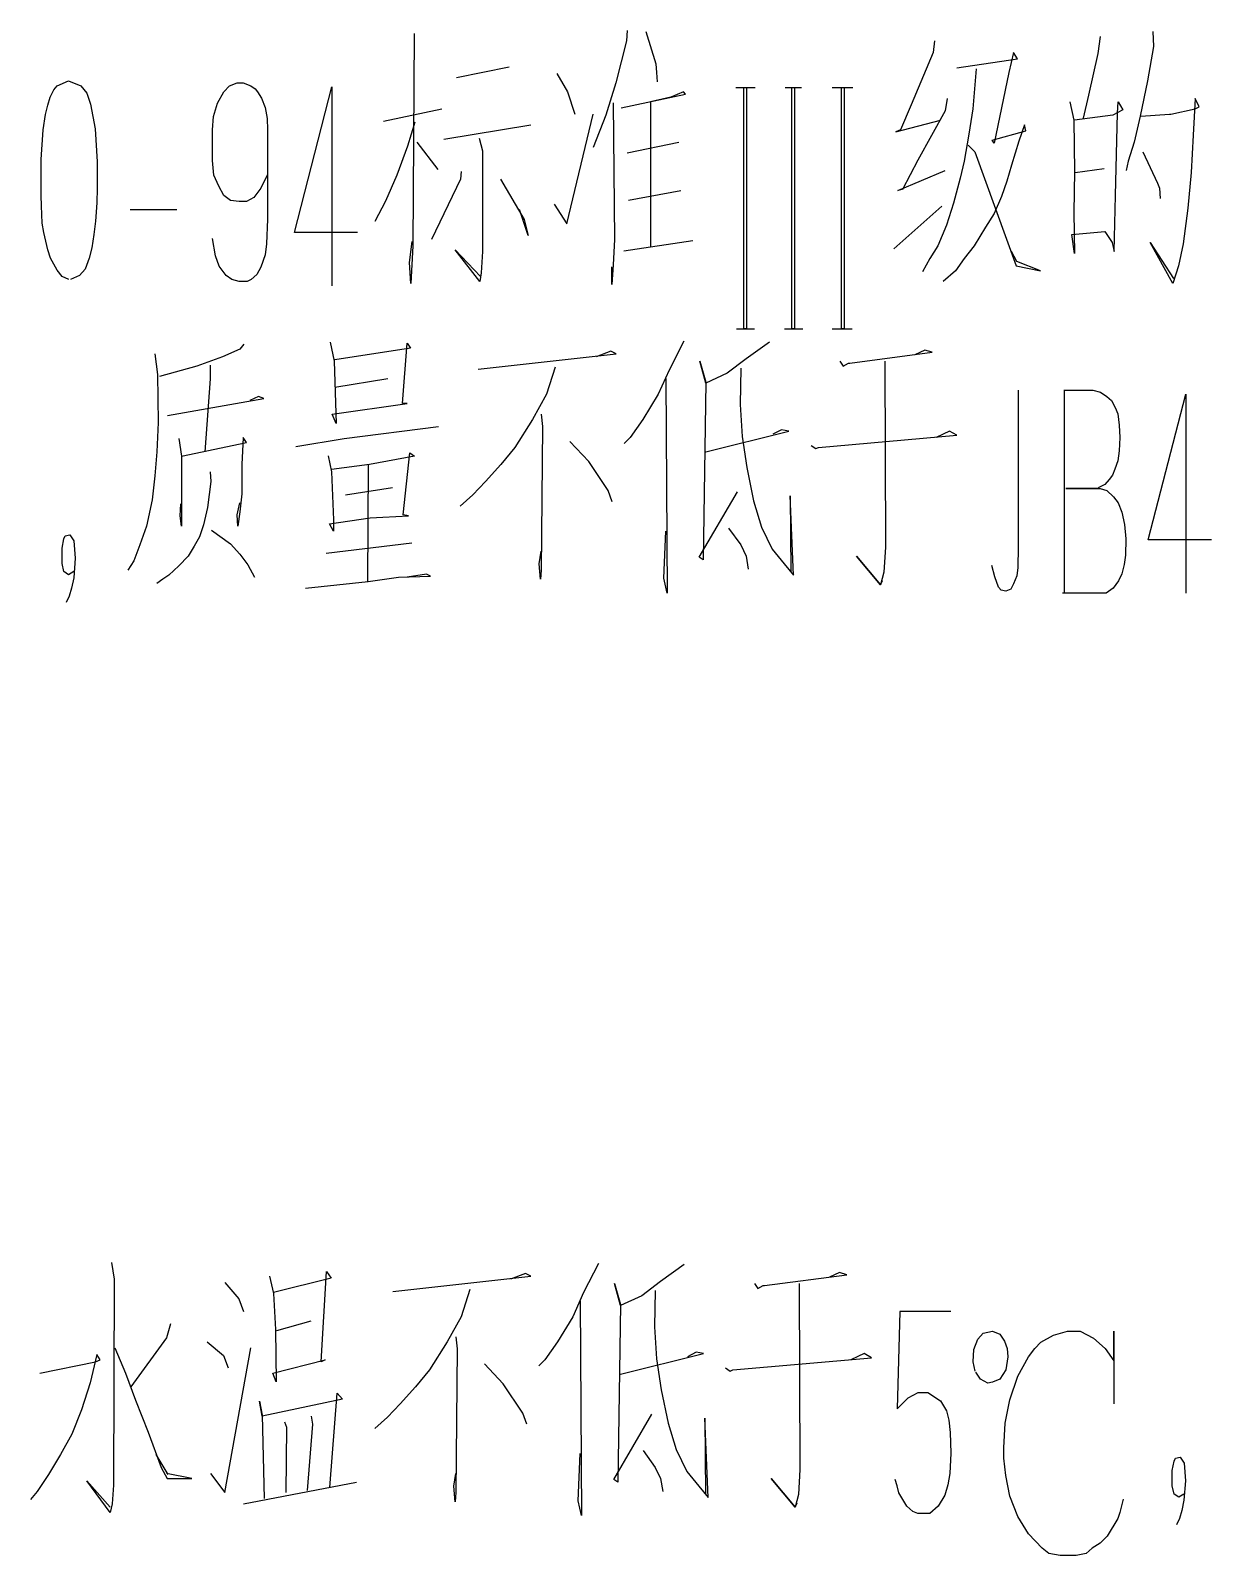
# Model space of a CAD drawing. Extents: x 0 to 8410, y 0 to 11890.
# Drawn here: x 7537.9 to 7768.5, y 10358.8 to 10656.4 of the extents above; entities that cross this region are included whole.
import ezdxf

# ---------------------------------------------------------------- set-up
doc = ezdxf.new("R2010")
doc.units = 0
doc.header["$MEASUREMENT"] = 0
doc.layers.add('6', color=7, linetype='Continuous')
doc.layers.add('8', color=7, linetype='Continuous')

# ---------------------------------------------------------------- blocks, each defined once
blk = doc.blocks.new('BLKENT759')
at = {"layer": '8', "color": 2, "linetype": 'Continuous'}
for p, q in [((7612.84, 10655.8), (7612.58, 10614.4)), ((7654.28, 10654.4), (7652.19, 10646.2)), ((7654.41, 10656.4), (7654.28, 10654.4)), ((7658.07, 10656.2), (7660.03, 10649.9)), ((7714.41, 10654.4), (7714.15, 10652.1)), ((7746.7, 10655.2), (7746.3, 10651.9)), ((7757.02, 10656.2), (7757.15, 10653.3)), ((7714.15, 10652.1), (7709.83, 10641.9)), ((7729.83, 10652.1), (7728.92, 10648.2)), ((7730.62, 10650.9), (7729.83, 10652.1)), ((7746.3, 10651.9), (7744.47, 10643.8)), ((7757.15, 10653.3), (7755.98, 10646.6)), ((7621.08, 10647.2), (7631.4, 10649.3)), ((7660.03, 10649.9), (7660.16, 10648.2)), ((7660.16, 10648.2), (7660.29, 10646.4)), ((7718.72, 10649.1), (7730.62, 10650.9)), ((7722.51, 10648.9), (7721.86, 10641.1)), ((7728.92, 10648.2), (7726.04, 10634.4)), ((7542.51, 10644.8), (7543.17, 10645.6)), ((7543.17, 10645.6), (7545.39, 10646.6)), ((7545.39, 10646.6), (7547.74, 10645.6)), ((7547.74, 10645.6), (7548.92, 10644.2)), ((7575.65, 10644.4), (7576.76, 10645.6)), ((7576.76, 10645.6), (7578.26, 10646.2)), ((7578.26, 10646.2), (7579.44, 10646.2)), ((7579.44, 10646.2), (7580.94, 10645.6)), ((7580.94, 10645.6), (7581.79, 10645)), ((7589.44, 10617), (7596.76, 10645.4)), ((7596.76, 10645.4), (7596.76, 10606.6)), ((7640.68, 10648), (7642.77, 10644.4)), ((7652.19, 10646.2), (7650.23, 10639.9)), ((7679.38, 10645.2), (7675.59, 10645.2)), ((7677.15, 10598.2), (7677.15, 10645.2)), ((7677.68, 10645.2), (7677.68, 10598.2)), ((7688.4, 10645.2), (7685.26, 10645.2)), ((7686.57, 10598.2), (7686.57, 10645.2)), ((7687.09, 10645.2), (7687.09, 10598.2)), ((7698.46, 10645.2), (7694.41, 10645.2)), ((7696.24, 10598.2), (7696.24, 10645.2)), ((7696.76, 10645.2), (7696.76, 10598.2)), ((7755.98, 10646.6), (7754.54, 10639.7)), ((7541.34, 10641.8), (7541.79, 10643.4)), ((7541.79, 10643.4), (7542.51, 10644.8)), ((7548.92, 10644.2), (7549.64, 10642)), ((7573.69, 10639.6), (7574.41, 10642.2)), ((7574.41, 10642.2), (7575.65, 10644.4)), ((7581.79, 10645), (7582.25, 10644.4)), ((7582.25, 10644.4), (7583.04, 10643.2)), ((7583.04, 10643.2), (7583.75, 10641.4)), ((7642.77, 10644.4), (7644.21, 10640.1)), ((7651.66, 10642.3), (7651.93, 10615.6)), ((7653.23, 10641.3), (7665.78, 10644)), ((7662.91, 10643.4), (7658.98, 10642.5)), ((7658.98, 10642.5), (7658.98, 10614.2)), ((7665.39, 10644.4), (7662.91, 10643.4)), ((7665.78, 10644), (7665.39, 10644.4)), ((7716.89, 10643.1), (7716.5, 10640.7)), ((7740.81, 10642.5), (7741.6, 10638.9)), ((7744.47, 10643.8), (7743.43, 10639.3)), ((7750.09, 10640.3), (7750.23, 10642.5)), ((7750.23, 10642.5), (7751.14, 10640.9)), ((7765.26, 10643.1), (7764.87, 10636)), ((7766.04, 10641.5), (7765.26, 10643.1)), ((7540.42, 10637), (7540.88, 10640)), ((7540.88, 10640), (7541.34, 10641.8)), ((7549.64, 10642), (7550.55, 10637.2)), ((7573.49, 10637), (7573.69, 10639.6)), ((7583.75, 10641.4), (7584.15, 10639.2)), ((7606.83, 10638.7), (7618.2, 10641.1)), ((7642.64, 10618.7), (7647.74, 10640.1)), ((7650.23, 10639.9), (7647.74, 10633.6)), ((7709.83, 10641.9), (7707.74, 10637)), ((7716.5, 10640.7), (7711.14, 10631.1)), ((7721.86, 10641.1), (7721.08, 10636.2)), ((7749.18, 10639.9), (7741.73, 10638.9)), ((7751.14, 10640.9), (7749.18, 10639.9)), ((7749.7, 10624.2), (7750.09, 10640.3)), ((7754.54, 10639.7), (7753.36, 10634.6)), ((7754.67, 10639.7), (7760.29, 10640.1)), ((7760.29, 10640.1), (7760.55, 10640.1)), ((7760.55, 10640.1), (7765.26, 10641.1)), ((7765.26, 10641.1), (7766.04, 10641.5)), ((7540.03, 10631.2), (7540.42, 10637)), ((7550.55, 10637.2), (7550.94, 10630.8)), ((7573.49, 10634.2), (7573.49, 10637)), ((7584.15, 10639.2), (7584.21, 10637)), ((7584.21, 10637), (7584.21, 10627.8)), ((7612.97, 10638.5), (7611.53, 10633.8)), ((7618.59, 10635.2), (7635.59, 10638)), ((7706.83, 10636.6), (7715.58, 10638.9)), ((7707.74, 10637), (7706.83, 10636.6)), ((7725.65, 10635), (7732.19, 10636.8)), ((7731.93, 10638), (7730.88, 10634.8)), ((7732.19, 10636.8), (7731.93, 10638)), ((7741.6, 10638.9), (7741.73, 10628.9)), ((7573.49, 10631), (7573.49, 10634.2)), ((7611.53, 10633.8), (7609.44, 10628.2)), ((7613.36, 10634.6), (7617.42, 10629.3)), ((7625.52, 10635.4), (7626.17, 10632.9)), ((7654.41, 10632.5), (7664.47, 10634.6)), ((7721.08, 10636.2), (7720.16, 10630.9)), ((7720.94, 10634), (7722.25, 10632.7)), ((7726.04, 10634.4), (7725.65, 10635)), ((7730.88, 10634.8), (7729.44, 10630.1)), ((7753.36, 10634.6), (7752.19, 10630.9)), ((7764.87, 10636), (7764.47, 10628.7)), ((7540.03, 10624.2), (7540.03, 10631.2)), ((7550.94, 10630.8), (7550.94, 10625.6)), ((7573.75, 10628.2), (7573.49, 10631)), ((7626.17, 10632.9), (7626.17, 10613.3)), ((7711.14, 10631.1), (7708.13, 10625.4)), ((7720.16, 10630.9), (7719.38, 10627.6)), ((7722.25, 10632.7), (7730.36, 10610.5)), ((7752.19, 10630.9), (7751.79, 10629.1)), ((7755.06, 10632.7), (7757.94, 10626.6)), ((7574.67, 10626), (7573.75, 10628.2)), ((7584.15, 10628.2), (7582.91, 10625.6)), ((7584.21, 10627.8), (7584.21, 10619.6)), ((7609.44, 10628.2), (7607.22, 10623.1)), ((7621.86, 10627.4), (7616.24, 10615.6)), ((7621.99, 10628.9), (7621.86, 10627.4)), ((7629.7, 10627.4), (7634.28, 10619.5)), ((7707.22, 10625.2), (7716.5, 10629.1)), ((7719.38, 10627.6), (7718.07, 10622.7)), ((7729.44, 10630.1), (7728.53, 10627)), ((7741.73, 10628.9), (7741.6, 10620.9)), ((7741.86, 10628.7), (7747.48, 10629.5)), ((7764.47, 10628.7), (7763.82, 10621.7)), ((7550.94, 10625.6), (7550.88, 10622.8)), ((7575.65, 10624.2), (7574.67, 10626)), ((7582.91, 10625.6), (7581.53, 10623.8)), ((7654.67, 10623.3), (7664.87, 10625.2)), ((7708.13, 10625.4), (7707.22, 10625.2)), ((7728.53, 10627), (7727.48, 10624)), ((7757.94, 10626.6), (7758.33, 10625.6)), ((7758.33, 10625.6), (7758.46, 10623.6)), ((7540.09, 10622.2), (7540.03, 10624.2)), ((7540.23, 10618.8), (7540.09, 10622.2)), ((7550.88, 10622.8), (7550.62, 10619.2)), ((7566.5, 10621.4), (7557.42, 10621.4)), ((7576.96, 10623.2), (7575.65, 10624.2)), ((7578.66, 10623), (7576.96, 10623.2)), ((7580.1, 10623), (7578.66, 10623)), ((7581.53, 10623.8), (7580.1, 10623)), ((7607.22, 10623.1), (7605.13, 10619.1)), ((7635.06, 10616.4), (7633.36, 10621.5)), ((7640.16, 10622.5), (7642.64, 10618.7)), ((7706.43, 10613.8), (7715.85, 10622.1)), ((7718.07, 10622.7), (7716.76, 10618.4)), ((7727.48, 10624), (7726.04, 10620.7)), ((7749.44, 10613.3), (7749.7, 10624.2)), ((7763.82, 10621.7), (7762.91, 10614.8)), ((7540.55, 10617), (7540.23, 10618.8)), ((7550.62, 10619.2), (7550.29, 10616.6)), ((7584.21, 10619.6), (7584.02, 10614.8)), ((7634.28, 10619.5), (7635.06, 10616.4)), ((7716.76, 10618.4), (7715.06, 10614.4)), ((7726.04, 10620.7), (7724.34, 10618)), ((7741.6, 10620.9), (7741.73, 10612.9)), ((7541.34, 10613.6), (7540.55, 10617)), ((7550.29, 10616.6), (7549.9, 10614)), ((7574.02, 10612.4), (7573.49, 10615.8)), ((7601.79, 10617), (7589.44, 10617)), ((7651.93, 10615.6), (7651.66, 10610.7)), ((7653.76, 10613.4), (7667.22, 10615.4)), ((7724.34, 10618), (7722.12, 10614.4)), ((7741.21, 10616.6), (7747.61, 10617.2)), ((7741.73, 10612.9), (7741.21, 10616.6)), ((7747.61, 10617.2), (7749.05, 10615)), ((7541.86, 10612), (7541.34, 10613.6)), ((7549.9, 10614), (7549.38, 10612)), ((7583.75, 10612.6), (7582.91, 10610.2)), ((7584.02, 10614.8), (7583.75, 10612.6)), ((7611.93, 10611.1), (7612.45, 10615.2)), ((7612.58, 10614.4), (7612.19, 10607)), ((7625.65, 10607.4), (7620.81, 10613.6)), ((7620.81, 10613.6), (7625.78, 10608.4)), ((7626.17, 10613.3), (7625.91, 10609.1)), ((7715.06, 10614.4), (7713.49, 10611.9)), ((7722.12, 10614.4), (7720.16, 10611.9)), ((7730.49, 10611.3), (7729.44, 10613.3)), ((7749.05, 10615), (7749.44, 10613.3)), ((7760.94, 10607), (7756.5, 10615)), ((7756.5, 10615), (7761.07, 10608)), ((7762.91, 10614.8), (7761.99, 10610.5)), ((7543.17, 10609.6), (7541.86, 10612)), ((7544.15, 10608.4), (7543.17, 10609.6)), ((7548.59, 10609.8), (7547.48, 10608.6)), ((7549.38, 10612), (7548.59, 10609.8)), ((7574.74, 10610.4), (7574.02, 10612.4)), ((7576.11, 10608.6), (7574.74, 10610.4)), ((7582.91, 10610.2), (7582.12, 10608.8)), ((7612.19, 10607), (7611.93, 10611.1)), ((7651.66, 10610.7), (7651.4, 10606.8)), ((7651.4, 10606.8), (7651.4, 10610.3)), ((7713.49, 10611.9), (7712.06, 10609.3)), ((7718.46, 10609.5), (7716.11, 10607.4)), ((7720.16, 10611.9), (7718.46, 10609.5)), ((7730.36, 10610.5), (7735.06, 10609.5)), ((7735.06, 10609.5), (7730.49, 10611.3)), ((7761.99, 10610.5), (7760.94, 10607)), ((7545.45, 10607.8), (7544.15, 10608.4)), ((7547.48, 10608.6), (7545.72, 10607.8)), ((7577.22, 10607.8), (7576.11, 10608.6)), ((7578.66, 10607.4), (7577.22, 10607.8)), ((7580.23, 10607.4), (7578.66, 10607.4)), ((7581.01, 10607.8), (7580.23, 10607.4)), ((7582.12, 10608.8), (7581.01, 10607.8)), ((7625.91, 10609.1), (7625.65, 10607.4)), ((7675.72, 10598.2), (7679.25, 10598.2)), ((7677.68, 10598.2), (7677.15, 10598.2)), ((7685.13, 10598.2), (7688.66, 10598.2)), ((7687.09, 10598.2), (7686.57, 10598.2)), ((7694.41, 10598.2), (7698.33, 10598.2)), ((7696.76, 10598.2), (7696.24, 10598.2)), ((7579.57, 10595.2), (7578.78, 10594.2)), ((7596.43, 10595.6), (7597.21, 10591.9)), ((7610.55, 10583.6), (7611.46, 10595.4)), ((7611.46, 10595.4), (7612.12, 10594.4)), ((7665.45, 10595.8), (7662.57, 10590.1)), ((7682.18, 10595.6), (7677.61, 10592.3)), ((7562.18, 10593.3), (7562.71, 10589.3)), ((7575.39, 10592.7), (7570.42, 10590.9)), ((7578.78, 10594.2), (7575.39, 10592.7)), ((7597.21, 10591.9), (7597.61, 10579.7)), ((7612.12, 10594.4), (7597.35, 10592.1)), ((7625.32, 10590.3), (7652.25, 10593.3)), ((7651.2, 10593.8), (7648.33, 10592.7)), ((7652.25, 10593.3), (7651.2, 10593.8)), ((7669.76, 10587.6), (7668.59, 10591.9)), ((7668.59, 10591.9), (7669.76, 10587.8)), ((7677.61, 10592.3), (7673.95, 10589.5)), ((7695.91, 10591.9), (7696.56, 10590.9)), ((7697.87, 10591.5), (7713.95, 10593.6)), ((7704.67, 10591.9), (7704.8, 10555.6)), ((7712.51, 10594), (7710.55, 10593.1)), ((7713.95, 10593.6), (7712.51, 10594)), ((7562.71, 10589.3), (7562.84, 10579.9)), ((7570.42, 10590.9), (7563.1, 10588.9)), ((7573.03, 10591.1), (7573.03, 10588.4)), ((7640.35, 10590.7), (7638.65, 10585.4)), ((7662.57, 10590.1), (7660.48, 10585.4)), ((7673.95, 10589.5), (7669.76, 10587.6)), ((7676.56, 10590.5), (7676.43, 10583.4)), ((7696.56, 10590.9), (7697.61, 10591.5)), ((7697.61, 10591.5), (7697.87, 10591.5)), ((7573.03, 10588.4), (7571.99, 10574.2)), ((7597.35, 10586.8), (7607.67, 10588.5)), ((7661.92, 10588.5), (7662.18, 10546.6)), ((7669.76, 10587.8), (7669.24, 10553.1)), ((7730.74, 10586.2), (7730.74, 10555.6)), ((7739.63, 10586.2), (7745.32, 10586.2)), ((7739.76, 10546.6), (7739.76, 10586.2)), ((7745.32, 10586.2), (7746.82, 10585.8)), ((7746.82, 10585.8), (7748, 10585)), ((7564.67, 10581.3), (7583.49, 10584.6)), ((7582.44, 10585), (7580.74, 10584.2)), ((7583.49, 10584.6), (7582.44, 10585)), ((7596.82, 10581.5), (7611.46, 10583.6)), ((7611.46, 10583.6), (7610.55, 10583.6)), ((7638.65, 10585.4), (7635.91, 10580.5)), ((7660.48, 10585.4), (7657.48, 10580.5)), ((7676.43, 10583.4), (7676.82, 10577.2)), ((7748, 10585), (7748.91, 10584.2)), ((7748.91, 10584.2), (7749.63, 10582.8)), ((7749.63, 10582.8), (7750.16, 10581.6)), ((7756.1, 10557), (7763.42, 10585.4)), ((7763.42, 10585.4), (7763.42, 10546.6)), ((7562.84, 10579.9), (7562.58, 10574.2)), ((7597.61, 10579.7), (7596.82, 10581.5)), ((7635.91, 10580.5), (7632.51, 10575)), ((7637.61, 10581.5), (7637.87, 10579.1)), ((7657.48, 10580.5), (7654.99, 10577)), ((7750.16, 10581.6), (7750.42, 10579.4)), ((7566.89, 10576.8), (7567.41, 10573.3)), ((7579.44, 10577), (7579.18, 10571.7)), ((7580.09, 10576), (7579.44, 10577)), ((7589.76, 10575.2), (7599.18, 10576.8)), ((7599.18, 10576.8), (7617.61, 10579.1)), ((7637.87, 10579.1), (7637.61, 10551.1)), ((7654.99, 10577), (7653.82, 10575.8)), ((7669.76, 10574.2), (7685.97, 10578.2)), ((7676.82, 10577.2), (7677.74, 10571.1)), ((7684.53, 10578.5), (7682.84, 10577.6)), ((7685.97, 10578.2), (7684.53, 10578.5)), ((7691.72, 10575), (7718.78, 10577.4)), ((7717.34, 10578.2), (7714.73, 10577)), ((7718.78, 10577.4), (7717.34, 10578.2)), ((7750.42, 10579.4), (7750.55, 10577)), ((7750.55, 10577), (7750.42, 10574.4)), ((7562.58, 10574.2), (7562.18, 10569.5)), ((7567.41, 10573.3), (7580.09, 10576)), ((7610.68, 10561.9), (7611.99, 10574)), ((7611.99, 10574), (7612.9, 10573.3)), ((7632.51, 10575), (7629.76, 10571.7)), ((7646.89, 10572.3), (7643.23, 10576.2)), ((7690.29, 10575.4), (7691.2, 10574.8)), ((7691.2, 10574.8), (7691.72, 10575)), ((7750.42, 10574.4), (7750.16, 10572.4)), ((7567.41, 10573.3), (7567.41, 10559.7)), ((7579.18, 10571.7), (7579.18, 10566)), ((7596.04, 10573.4), (7596.69, 10570.3)), ((7604.14, 10571.7), (7596.69, 10570.7)), ((7603.88, 10571.7), (7603.75, 10548.9)), ((7612.9, 10573.3), (7604.14, 10571.7)), ((7629.76, 10571.7), (7626.76, 10568.4)), ((7650.68, 10566.6), (7646.89, 10572.3)), ((7677.74, 10571.1), (7679.04, 10564.6)), ((7749.57, 10570.8), (7749.11, 10569.6)), ((7750.16, 10572.4), (7749.57, 10570.8)), ((7562.18, 10569.5), (7561.66, 10564.8)), ((7573.16, 10568.4), (7572.51, 10563.3)), ((7573.03, 10570.3), (7573.16, 10568.4)), ((7596.69, 10570.3), (7597.08, 10560.9)), ((7626.76, 10568.4), (7624.27, 10565.8)), ((7747.67, 10567.8), (7746.5, 10567.2)), ((7748.46, 10568.8), (7747.67, 10567.8)), ((7749.11, 10569.6), (7748.46, 10568.8)), ((7579.18, 10566), (7578.78, 10562.5)), ((7599.44, 10565.8), (7608.59, 10567.2)), ((7624.27, 10565.8), (7621.79, 10563.6)), ((7651.46, 10564.4), (7650.68, 10566.6)), ((7668.46, 10553.6), (7675.91, 10566.4)), ((7686.89, 10550.1), (7686.23, 10565.6)), ((7686.23, 10565.6), (7686.36, 10550.9)), ((7746.3, 10567), (7740.03, 10567)), ((7740.03, 10567), (7746.76, 10567)), ((7746.5, 10567.2), (7746.3, 10567)), ((7746.76, 10567), (7748, 10566.6)), ((7748, 10566.6), (7749.31, 10565.4)), ((7749.31, 10565.4), (7750.22, 10564.2)), ((7561.66, 10564.8), (7560.61, 10559.7)), ((7567.15, 10561.7), (7567.28, 10564)), ((7572.51, 10563.3), (7571.72, 10559.9)), ((7578.26, 10561.9), (7578.78, 10564.2)), ((7578.39, 10559.7), (7578.26, 10561.9)), ((7578.78, 10562.5), (7578.39, 10559.7)), ((7611.72, 10561.7), (7610.68, 10561.9)), ((7679.04, 10564.6), (7680.61, 10559.5)), ((7750.22, 10564.2), (7750.94, 10562.4)), ((7750.94, 10562.4), (7751.46, 10560)), ((7560.61, 10559.7), (7559.31, 10556)), ((7567.41, 10559.7), (7567.15, 10561.7)), ((7571.72, 10559.9), (7570.94, 10557.6)), ((7573.29, 10558.9), (7576.95, 10556.2)), ((7596.3, 10560.1), (7604.27, 10561.3)), ((7597.08, 10558.7), (7596.3, 10560.1)), ((7597.08, 10560.9), (7597.08, 10558.7)), ((7604.27, 10561.3), (7611.72, 10561.7)), ((7674.21, 10559.3), (7676.56, 10556)), ((7680.61, 10559.5), (7682.71, 10555.2)), ((7751.46, 10560), (7751.72, 10557.2)), ((7544.14, 10555.4), (7544.47, 10557.2)), ((7544.47, 10557.2), (7544.73, 10557.8)), ((7544.73, 10557.8), (7545.65, 10558)), ((7545.65, 10558), (7546.43, 10556.8)), ((7546.43, 10556.8), (7546.69, 10553.4)), ((7559.31, 10556), (7558.13, 10552.9)), ((7570.94, 10557.6), (7569.9, 10555.8)), ((7576.95, 10556.2), (7578.78, 10554.2)), ((7595.65, 10554.4), (7612.38, 10556.4)), ((7661.53, 10549.5), (7661.92, 10558.7)), ((7676.56, 10556), (7677.61, 10553.8)), ((7751.72, 10557.2), (7751.66, 10554)), ((7768.46, 10557), (7756.1, 10557)), ((7544.14, 10552.4), (7544.14, 10555.4)), ((7546.69, 10553.4), (7546.37, 10549.6)), ((7558.13, 10552.9), (7556.95, 10551.1)), ((7568.72, 10553.8), (7566.89, 10551.9)), ((7569.9, 10555.8), (7568.72, 10553.8)), ((7578.78, 10554.2), (7580.35, 10552.1)), ((7637.21, 10552.3), (7637.61, 10554.8)), ((7669.24, 10553.1), (7668.46, 10553.6)), ((7677.61, 10553.8), (7678, 10551.3)), ((7682.71, 10555.2), (7685.06, 10552.3)), ((7703.88, 10548.2), (7699.18, 10553.8)), ((7699.18, 10553.8), (7703.88, 10548.2)), ((7704.8, 10555.6), (7704.53, 10550.7)), ((7730.74, 10555.6), (7730.68, 10551.6)), ((7751.66, 10554), (7751.4, 10552.2)), ((7544.47, 10550.8), (7544.14, 10552.4)), ((7545.39, 10550.2), (7544.47, 10550.8)), ((7546.37, 10550.8), (7545.39, 10550.2)), ((7564.93, 10550.1), (7563.75, 10549.3)), ((7566.89, 10551.9), (7564.93, 10550.1)), ((7580.35, 10552.1), (7581.66, 10549.7)), ((7615.25, 10550.3), (7611.46, 10549.7)), ((7616.04, 10549.9), (7615.25, 10550.3)), ((7637.48, 10549.3), (7637.21, 10552.3)), ((7637.61, 10551.1), (7637.48, 10549.3)), ((7685.06, 10552.3), (7686.89, 10550.1)), ((7704.53, 10550.7), (7703.88, 10548.2)), ((7726.17, 10549.8), (7725.58, 10552)), ((7730.48, 10550), (7729.83, 10548.4)), ((7730.68, 10551.6), (7730.48, 10550)), ((7750.94, 10550.4), (7750.29, 10549)), ((7751.4, 10552.2), (7750.94, 10550.4)), ((7545.97, 10547.6), (7545.52, 10546)), ((7546.37, 10549.6), (7545.97, 10547.6)), ((7563.75, 10549.3), (7562.58, 10548.5)), ((7591.59, 10547.6), (7603.88, 10548.9)), ((7603.88, 10548.9), (7609.76, 10549.7)), ((7609.76, 10549.7), (7616.04, 10549.9)), ((7662.18, 10546.6), (7661.53, 10549.5)), ((7703.88, 10548.2), (7704.27, 10549.1)), ((7726.89, 10547.8), (7726.17, 10549.8)), ((7727.41, 10547.2), (7726.89, 10547.8)), ((7728.33, 10547), (7727.41, 10547.2)), ((7729.31, 10547.4), (7728.33, 10547)), ((7729.83, 10548.4), (7729.31, 10547.4)), ((7749.24, 10547.6), (7747.87, 10546.6)), ((7750.29, 10549), (7749.24, 10547.6)), ((7545.52, 10546), (7544.93, 10544.8)), ((7747.87, 10546.6), (7739.37, 10546.6)), ((7553.76, 10416), (7554.28, 10412.7)), ((7584.61, 10413.3), (7585.39, 10409.9)), ((7594.67, 10396.6), (7595.72, 10414.2)), ((7595.72, 10414.2), (7596.63, 10412.9)), ((7608.66, 10410.3), (7635.58, 10413.3)), ((7634.54, 10413.8), (7631.66, 10412.7)), ((7635.58, 10413.3), (7634.54, 10413.8)), ((7648.79, 10415.8), (7645.91, 10410.1)), ((7665.52, 10415.6), (7660.94, 10412.3)), ((7681.21, 10411.5), (7697.28, 10413.6)), ((7695.85, 10414), (7693.89, 10413.1)), ((7697.28, 10413.6), (7695.85, 10414)), ((7554.28, 10412.7), (7554.15, 10372.5)), ((7575.85, 10412.1), (7578.59, 10408.9)), ((7596.63, 10412.9), (7585.39, 10410.1)), ((7623.69, 10410.7), (7621.99, 10405.4)), ((7645.91, 10410.1), (7643.82, 10405.4)), ((7653.1, 10407.6), (7651.92, 10411.9)), ((7651.92, 10411.9), (7653.1, 10407.8)), ((7660.94, 10412.3), (7657.28, 10409.5)), ((7659.9, 10410.5), (7659.77, 10403.4)), ((7679.24, 10411.9), (7679.9, 10410.9)), ((7679.9, 10410.9), (7680.94, 10411.5)), ((7680.94, 10411.5), (7681.21, 10411.5)), ((7688, 10411.9), (7688.13, 10375.6)), ((7578.59, 10408.9), (7579.51, 10406.4)), ((7585.39, 10409.9), (7585.78, 10402.9)), ((7645.26, 10408.5), (7645.52, 10366.6)), ((7653.1, 10407.8), (7652.58, 10373.1)), ((7657.28, 10409.5), (7653.1, 10407.6)), ((7586.04, 10402.7), (7592.71, 10404.6)), ((7621.99, 10405.4), (7619.24, 10400.5)), ((7643.82, 10405.4), (7640.81, 10400.5)), ((7707.61, 10406.4), (7707.09, 10387.4)), ((7717.55, 10406.4), (7707.61, 10406.4)), ((7564.47, 10401.3), (7557.55, 10391.7)), ((7565.26, 10404), (7564.47, 10401.3)), ((7585.78, 10402.9), (7585.91, 10392.7)), ((7620.94, 10401.5), (7621.21, 10399.1)), ((7659.77, 10403.4), (7660.16, 10397.2)), ((7722.84, 10401), (7723.89, 10402.2)), ((7723.89, 10402.2), (7725.72, 10402.6)), ((7725.72, 10402.6), (7727.15, 10402)), ((7727.15, 10402), (7728.07, 10400.6)), ((7735.13, 10400.4), (7737.61, 10401.8)), ((7737.61, 10401.8), (7740.36, 10402.6)), ((7740.36, 10402.6), (7742.84, 10402.6)), ((7742.84, 10402.6), (7745.45, 10401.2)), ((7745.45, 10401.2), (7747.68, 10399.2)), ((7749.38, 10396.8), (7749.38, 10402.6)), ((7749.38, 10402.6), (7749.38, 10388.4)), ((7554.41, 10399.3), (7556.5, 10394.4)), ((7572.45, 10400.5), (7575.59, 10397.8)), ((7575.85, 10371.1), (7580.94, 10399.3)), ((7619.24, 10400.5), (7615.85, 10395)), ((7621.21, 10399.1), (7620.94, 10371.1)), ((7640.81, 10400.5), (7638.33, 10397)), ((7653.1, 10394.2), (7669.31, 10398.2)), ((7667.87, 10398.5), (7666.17, 10397.6)), ((7669.31, 10398.2), (7667.87, 10398.5)), ((7700.68, 10398.2), (7698.07, 10397)), ((7702.12, 10397.4), (7700.68, 10398.2)), ((7721.92, 10396.6), (7722.06, 10399)), ((7722.06, 10399), (7722.84, 10401)), ((7728.07, 10400.6), (7728.59, 10399.2)), ((7728.59, 10399.2), (7728.72, 10397.6)), ((7732.77, 10397.6), (7733.95, 10399.2)), ((7733.95, 10399.2), (7735.13, 10400.4)), ((7747.68, 10399.2), (7749.38, 10396.8)), ((7539.77, 10394.4), (7550.62, 10396.6)), ((7550.88, 10398), (7549.57, 10392.5)), ((7550.62, 10396.6), (7551.53, 10397)), ((7551.53, 10397), (7550.88, 10398)), ((7575.59, 10397.8), (7576.5, 10395.4)), ((7585.26, 10394.4), (7595.45, 10397)), ((7595.45, 10397), (7594.67, 10396.6)), ((7630.23, 10392.3), (7626.57, 10396.2)), ((7638.33, 10397), (7637.15, 10395.8)), ((7660.16, 10397.2), (7661.07, 10391.1)), ((7673.62, 10395.4), (7674.54, 10394.8)), ((7675.06, 10395), (7702.12, 10397.4)), ((7722.32, 10394.8), (7721.92, 10396.6)), ((7728.72, 10397.6), (7728.33, 10395)), ((7730.68, 10393.8), (7732.77, 10397.6)), ((7549.57, 10392.5), (7547.87, 10387.2)), ((7556.5, 10394.4), (7558.46, 10389.1)), ((7585.91, 10392.7), (7585.26, 10394.4)), ((7615.85, 10395), (7613.1, 10391.7)), ((7634.02, 10386.6), (7630.23, 10392.3)), ((7674.54, 10394.8), (7675.06, 10395)), ((7723.36, 10393.2), (7722.45, 10394.6)), ((7724.8, 10392.4), (7723.36, 10393.2)), ((7725.72, 10392.6), (7724.8, 10392.4)), ((7727.15, 10393.2), (7725.72, 10392.6)), ((7728.33, 10395), (7727.15, 10393.2)), ((7729.11, 10389.2), (7730.68, 10393.8)), ((7598.85, 10389.3), (7583.17, 10386)), ((7596.37, 10372.1), (7597.81, 10390.5)), ((7597.81, 10390.5), (7598.85, 10389.3)), ((7613.1, 10391.7), (7610.09, 10388.4)), ((7661.07, 10391.1), (7662.38, 10384.6)), ((7707.09, 10387.4), (7709.24, 10389.6)), ((7709.24, 10389.6), (7711.21, 10390.6)), ((7711.21, 10390.6), (7713.1, 10390.6)), ((7713.1, 10390.6), (7715.58, 10389)), ((7547.87, 10387.2), (7546.04, 10382.5)), ((7558.46, 10389.1), (7560.94, 10382.9)), ((7583.17, 10386), (7582.64, 10388.9)), ((7582.64, 10388.9), (7583.17, 10386.2)), ((7610.09, 10388.4), (7607.61, 10385.8)), ((7634.8, 10384.4), (7634.02, 10386.6)), ((7651.79, 10373.6), (7659.24, 10386.4)), ((7715.58, 10389), (7716.76, 10387)), ((7716.76, 10387), (7717.22, 10385.2)), ((7728.2, 10384.6), (7729.11, 10389.2)), ((7583.17, 10386.2), (7583.56, 10369.9)), ((7588, 10383.8), (7587.61, 10384.8)), ((7587.87, 10371.1), (7588, 10383.8)), ((7592.97, 10384.4), (7591.93, 10371.5)), ((7592.71, 10386), (7592.97, 10384.4)), ((7607.61, 10385.8), (7605.13, 10383.6)), ((7662.38, 10384.6), (7663.95, 10379.5)), ((7670.23, 10370.1), (7669.57, 10385.6)), ((7669.57, 10385.6), (7669.7, 10370.9)), ((7717.22, 10385.2), (7717.48, 10382.8)), ((7727.94, 10379.8), (7728.2, 10384.6)), ((7546.04, 10382.5), (7543.82, 10378.5)), ((7560.94, 10382.9), (7563.43, 10376)), ((7717.48, 10382.8), (7717.61, 10378.8)), ((7543.82, 10378.5), (7541.47, 10374.6)), ((7562.38, 10378.5), (7564.74, 10374.6)), ((7644.87, 10369.5), (7645.26, 10378.7)), ((7657.55, 10379.3), (7659.9, 10376)), ((7663.95, 10379.5), (7666.04, 10375.2)), ((7717.61, 10378.8), (7717.41, 10374.8)), ((7727.94, 10377.8), (7727.94, 10379.8)), ((7728.33, 10374.4), (7727.94, 10377.8)), ((7761.14, 10377.2), (7761.4, 10377.8)), ((7761.4, 10377.8), (7762.32, 10378)), ((7762.32, 10378), (7763.1, 10376.8)), ((7541.47, 10374.6), (7539.25, 10371.3)), ((7563.43, 10376), (7564.61, 10373.8)), ((7569.44, 10373.8), (7564.47, 10374.8)), ((7573.1, 10374.8), (7575.85, 10371.1)), ((7620.55, 10372.3), (7620.94, 10374.8)), ((7659.9, 10376), (7660.94, 10373.8)), ((7666.04, 10375.2), (7668.4, 10372.3)), ((7688.13, 10375.6), (7687.87, 10370.7)), ((7717.41, 10374.8), (7717.02, 10372.6)), ((7729.11, 10370.4), (7728.33, 10374.4)), ((7760.81, 10375.4), (7761.14, 10377.2)), ((7760.81, 10372.4), (7760.81, 10375.4)), ((7763.1, 10376.8), (7763.36, 10373.4)), ((7553.49, 10367.2), (7548.92, 10373.4)), ((7548.92, 10373.4), (7553.49, 10368.2)), ((7554.15, 10372.5), (7553.89, 10368.9)), ((7564.61, 10373.8), (7569.44, 10373.8)), ((7579.51, 10368.9), (7601.6, 10373.1)), ((7620.81, 10369.3), (7620.55, 10372.3)), ((7652.58, 10373.1), (7651.79, 10373.6)), ((7660.94, 10373.8), (7661.34, 10371.3)), ((7668.4, 10372.3), (7670.23, 10370.1)), ((7687.22, 10368.2), (7682.51, 10373.8)), ((7682.51, 10373.8), (7687.22, 10368.2)), ((7707.09, 10372.4), (7706.7, 10373.6)), ((7707.41, 10371), (7707.09, 10372.4)), ((7717.02, 10372.6), (7716.43, 10370.6)), ((7761.14, 10370.8), (7760.81, 10372.4)), ((7763.36, 10373.4), (7763.04, 10369.6)), ((7539.25, 10371.3), (7537.94, 10369.7)), ((7553.89, 10368.9), (7553.49, 10367.2)), ((7620.94, 10371.1), (7620.81, 10369.3)), ((7645.52, 10366.6), (7644.87, 10369.5)), ((7687.87, 10370.7), (7687.22, 10368.2)), ((7687.22, 10368.2), (7687.61, 10369.1)), ((7708.98, 10368.4), (7707.41, 10371)), ((7710.16, 10367.4), (7708.98, 10368.4)), ((7715.13, 10368.4), (7713.49, 10367)), ((7716.43, 10370.6), (7715.13, 10368.4)), ((7730.68, 10366.4), (7729.11, 10370.4)), ((7751.21, 10369.8), (7750.55, 10367.2)), ((7762.06, 10370.2), (7761.14, 10370.8)), ((7763.04, 10370.8), (7762.06, 10370.2)), ((7763.04, 10369.6), (7762.64, 10367.6)), ((7711.14, 10367), (7710.16, 10367.4)), ((7713.49, 10367), (7711.14, 10367)), ((7732.77, 10363), (7730.68, 10366.4)), ((7750.16, 10366), (7748.07, 10362.6)), ((7750.55, 10367.2), (7750.16, 10366)), ((7762.19, 10366), (7761.6, 10364.8)), ((7762.64, 10367.6), (7762.19, 10366)), ((7735.39, 10360.2), (7732.77, 10363)), ((7748.07, 10362.6), (7746.76, 10361.2)), ((7736.7, 10359.2), (7735.39, 10360.2)), ((7745.19, 10360.2), (7744.02, 10359.2)), ((7746.76, 10361.2), (7745.19, 10360.2)), ((7738.92, 10358.8), (7736.7, 10359.2)), ((7742.06, 10358.8), (7738.92, 10358.8)), ((7744.02, 10359.2), (7742.06, 10358.8))]:
    blk.add_line(p, q, dxfattribs=at)

msp = doc.modelspace()

# ---------------------------------------------------------------- block references
at = {"layer": '6'}
msp.add_blockref('BLKENT759', (0, 0), dxfattribs=at)

doc.saveas('drawing.dxf')
